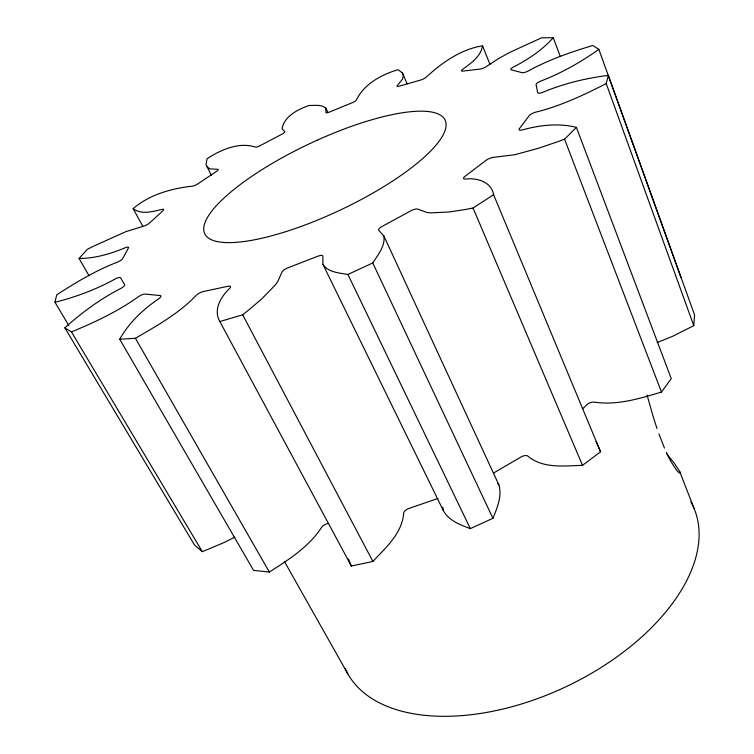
<?xml version="1.0" encoding="UTF-8"?>
<svg xmlns="http://www.w3.org/2000/svg" width="754" height="754" viewBox="0 0 754 754"><rect width="100%" height="100%" fill="white"/><g stroke="black" fill="none" stroke-linecap="round" stroke-linejoin="round"><path stroke-width="1.13" d="M582.588 408.828L586.744 404.898A5.448 2.62 -22 0 1 593.888 402.08C616.913 405.68 639.646 398.574 661.465 392.071L671.249 378.593L576.395 127.36L564.558 139.207L556.292 142.242L538.007 148.397L514.737 154.74L493.389 157.369A5.957 1.838 -23.3 0 0 485.642 160.64L465.435 176.002A6.023 1.885 -23.6 0 0 464.841 179.103C476.424 177.52 491.316 181.394 493.597 194.692L473.041 208.01L465.388 209.499L449.233 211.968L430.723 212.892L427.018 212.477L417.801 209.103A6.107 1.96 -24.5 0 0 410.317 211.101L382.73 226.106A6.126 1.979 -24.9 0 0 378.753 230.347L383.89 235.993L498.912 484.982C502.23 496.264 497.188 507.951 492.909 518.29L470.345 528.629C460.242 524.897 448.611 520.562 443.286 510.496L322.882 264.277L322.891 256.256A6.117 1.97 -25.9 0 0 317.387 256.407L288.471 267.613A6.098 1.951 -26.3 0 0 281.968 272.109L277.661 281.742L275.333 284.937L261.798 298.848L248.943 309.809L242.656 314.776L219.857 321.562C212.911 309.602 221.167 296.275 230.008 288.056A5.994 1.866 -27.1 0 0 227.623 286.341L203.787 291.449A5.938 1.819 -27.4 0 0 196.323 295.238C179.028 313.438 156.889 325.775 135.409 338.273L119.716 339.234L253.561 570.373L269.348 572.05C288.773 559.647 309.027 546.81 321.807 527.055A5.429 2.592 -28.8 0 1 328.584 523.483M657.177 342.58L672.304 336.435L693.774 325.671L694.575 314.983L608.327 75.372C585.801 78.199 563.568 83.571 542.607 92.393A5.495 1.536 -22.7 0 1 537.621 92.591L536.113 84.674A5.391 1.48 -22.7 0 1 540.354 81.262C561.183 73.289 580.684 62.243 598.846 49.349L680.947 277.453M211.337 175.399L206.068 164.56L207.011 158.792C220.488 149.886 239.037 141.686 255.304 147.058A4.533 1.084 -25.7 0 0 260.554 145.428L281.459 134.457A4.515 1.074 -25.5 0 0 284.72 131.62L282.024 128.614C284.484 115.918 298 109.481 308.923 105.494C314.484 105.598 321.383 104.212 325.879 108.171L325.907 112.421A4.524 1.074 -25 0 0 330.016 111.828L351.75 102.921A4.543 1.084 -24.8 0 0 356.491 99.896C364.022 83.967 381.873 74.401 398.112 69.688L402.476 72.997L403.371 75.513L402.419 79.255L397.32 85.532A4.618 1.112 -24.3 0 0 399.865 86.022L420.327 80.131A4.665 1.131 -24 0 0 426.142 77.219C441.985 62.648 460.948 49.246 482.551 45.806C480.807 56.757 470.666 63.44 462.428 69.472A4.807 1.197 -23.6 0 0 462.994 71.065L479.827 69.104A4.882 1.225 -23.4 0 0 486.198 66.672L498.592 58.529L510.034 52.28L541.485 37.832L553.257 37.7L560.269 56.446M68.793 325.492L54.976 302.279L56.72 294.842C76.06 282.279 95.984 270.375 117.586 262.081A5.137 1.348 -27.7 0 0 122.836 258.302L128.378 248.094A5.042 1.301 -27.5 0 0 125.494 247.642C110.772 253.768 95.155 258.462 79.076 258.481L89.066 275.794M693.774 325.671L606.216 83.571L608.327 75.372M119.716 339.234C129.038 322.542 143.251 309.234 158.971 298.612A5.768 1.697 -27.8 0 0 159.886 295.521L145.371 294.126A5.674 1.64 -27.9 0 0 138.548 296.586C117.954 311.449 94.844 322.231 71.47 331.93L64.844 327.858C81.894 312.495 100.518 298.81 120.998 288.348A5.457 1.508 -27.9 0 0 124.58 284.578L120.612 277.858A5.353 1.451 -27.9 0 0 115.513 278.801C96.493 289.319 76.031 296.982 54.976 302.279M322.882 264.277C328.047 272.42 339.281 272.92 347.924 274.465L372.759 262.957C377.867 254.927 385.407 246.096 383.89 235.993M79.076 258.481L87.294 249.338L93.515 246.19L125.701 231.723L143.816 226.096A4.854 1.216 -27.1 0 0 149.782 222.788L162.723 210.913A4.778 1.178 -26.9 0 0 162.101 209.358C152.892 211.478 141.535 215.031 133.138 208.641C149.358 194.664 171.262 188.491 192.261 186.191A4.647 1.122 -26.5 0 0 198.161 183.646L216.172 171.62A4.599 1.103 -26.3 0 0 217.633 169.264L210.083 168.896L207.039 167.02M553.257 37.7C542.098 50.226 527.96 59.604 513.135 67.229A5.08 1.31 -23 0 0 511.372 69.858L521.909 72.629A5.174 1.357 -22.9 0 0 528.083 71.093C548.478 59.858 570.542 52.177 592.776 45.485L598.846 49.349M219.857 321.562L351.355 566.028L372.9 561.447C385.831 547.517 402.297 533.266 403.692 512.956A5.561 2.762 -27 0 1 409.337 508.29L436.198 499.073A5.58 2.78 -26.3 0 1 437.98 498.554M493.663 473.276A5.58 2.79 -24.6 0 1 495.878 471.684L520.656 457.197A5.561 2.771 -23.9 0 1 527.762 456.01C542.899 468.903 564.181 465.812 582.531 465.359L600.561 451.769L596.075 441.524M606.216 83.571C583.539 95.221 560.26 106.125 535.406 112.242A5.712 1.659 -22.7 0 0 528.95 115.956L519.497 128.529A5.796 1.725 -22.8 0 0 522.145 129.98C539.732 125.098 558.478 122.902 576.395 127.36M234.758 537.178L224.079 542.541L202.326 551.664L194.504 545.019L64.844 327.858M666.357 453.371L674.557 463.578L679.693 471.457L693.963 508.215M497.527 483.107L498.912 484.982M71.47 331.93L202.326 551.664M135.409 338.273L269.348 572.05M284.428 561.504L347.877 673.944M133.138 208.641L142.723 226.162M242.656 314.776L372.9 561.447M351.355 566.028L348.414 558.95M347.924 274.465L470.345 528.629M372.759 262.957L492.909 518.29M325.879 108.171L327.849 112.44M664.481 448.112L658.93 433.889M402.476 72.997L407.113 83.769M473.041 208.01L582.531 465.359M493.597 194.692L600.561 451.769M482.551 45.806L489.949 64.354M564.558 139.207L661.465 392.071M679.693 471.457L680.042 473.22L678.713 472.438A76.701 9.142 72.8 0 1 675.961 469.29L670.777 461.231A73.242 12.554 74.7 0 1 666.347 452.353M647.083 395.087L652.587 414.587A73.232 12.545 74.7 0 0 657.054 428.564M442.815 507.329L443.286 510.496M690.928 502.004A191.968 109.283 -25.3 0 1 568.375 685.593A191.968 109.283 -25.3 0 1 345.275 668.779M316.982 140.282L310.035 143.486A132.949 36.56 -25.3 0 0 203.75 227.906L203.778 230.394A132.949 36.56 -25.3 0 0 330.412 214.588A132.949 36.56 -25.3 0 0 445.906 122.648A132.949 36.56 -25.3 0 0 316.982 140.282"/></g></svg>
